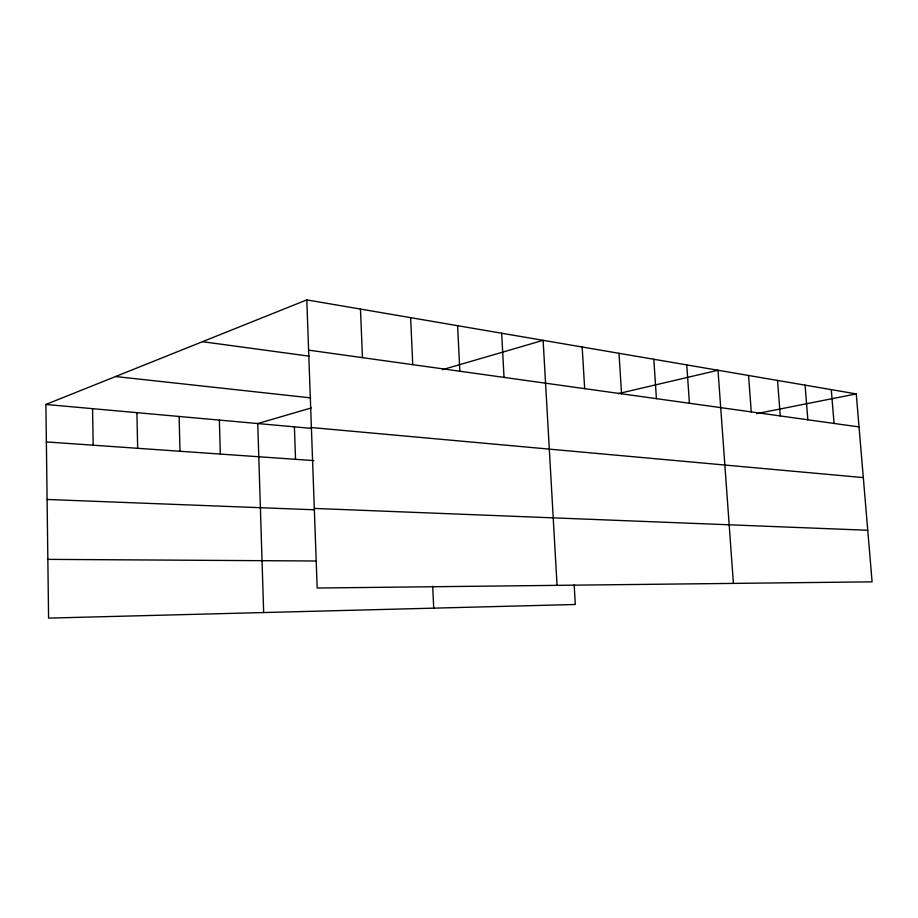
<?xml version="1.0" encoding="UTF-8"?>
<svg xmlns="http://www.w3.org/2000/svg" width="918" height="918" viewBox="0 0 918 918"><rect width="100%" height="100%" fill="white"/><g stroke="black" fill="none" stroke-linecap="round" stroke-linejoin="round"><path stroke-width="1.38" d="M574.163 584.881L575.311 604.492L48.585 618.112L45.9 404.459L306.796 299.888L856.253 393.902L872.1 581.851L317.169 588.025L306.796 299.888M311.259 407.936L257.751 423.554L263.661 612.547M442.465 369.679L543.123 340.326L557.054 585.351M618.33 393.604L718.002 370.252L733.402 583.389M756.616 413.651L856.253 393.902M47.851 559.372L315.987 561.001M47.093 499.472L314.151 509.777M314.3 508.423L867.751 530.26M46.37 441.925L313.784 460.595M311.397 427.547L863.31 477.589M45.9 404.459L311.225 428.373M115.565 376.529L310.709 397.884M202.499 341.691L309.263 356.173M308.609 350.137L859.041 426.927M831.283 389.634L834.06 423.439M805.075 385.147L807.84 419.778M777.523 380.431L780.277 415.934M748.537 375.473L751.268 411.895M686.767 364.905L689.429 403.266M653.811 359.259L656.427 398.664M618.996 353.304L621.566 393.799M582.161 347.004L584.674 388.647M501.676 333.234L504.028 377.401M457.6 325.695L459.849 371.239M432.699 586.246L433.709 608.152M410.633 317.651L412.756 364.675M360.476 309.068L362.461 357.653M294.403 426.859L295.527 459.321M219.368 420.088L220.32 454.066M179.136 416.462L179.985 451.254M136.92 412.664L137.654 448.294M92.557 408.659L93.177 445.196"/></g></svg>
